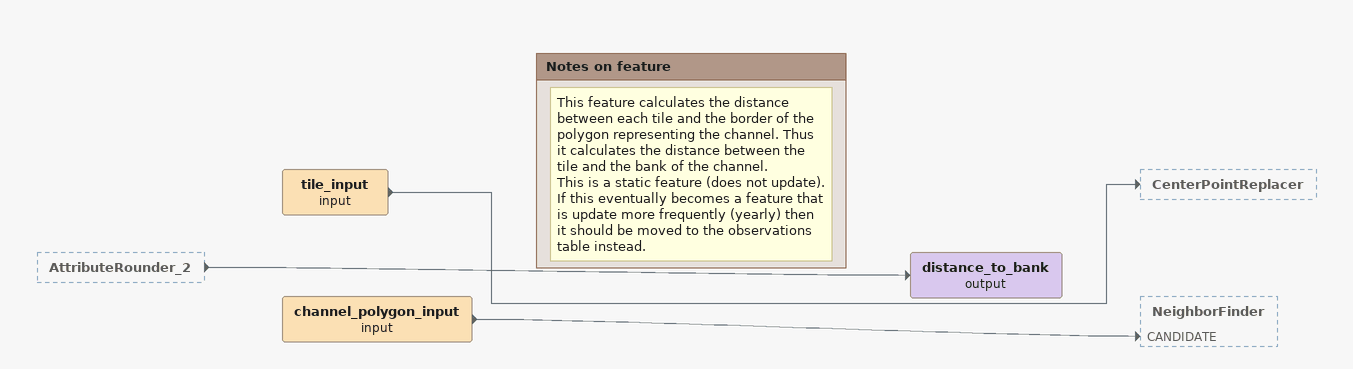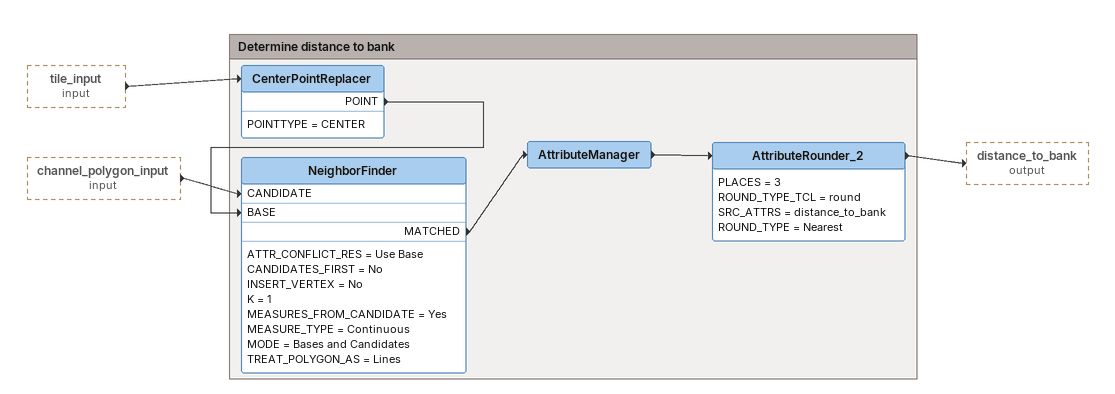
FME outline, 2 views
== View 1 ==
AttributeRounder_2 [outside]
    -> distance_to_bank (output)
tile_input (input)
    -> CenterPointReplacer
channel_polygon_input (input)
    -> NeighborFinder [CANDIDATE]
distance_to_bank (output)

Bookmark: Notes on feature
Note: This feature calculates the distance between each tile and the border of the polygon representing the channel. Thus it calculates the distance between the tile and the bank of the channel. / This is a static feature (does not update). If this eventually becomes a feature that is update more frequently (yearly) then it should be moved to the observations table instead.

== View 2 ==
tile_input (input) [outside]
    -> CenterPointReplacer
channel_polygon_input (input) [outside]
    -> NeighborFinder [CANDIDATE]

Bookmark: Determine distance to bank
CenterPointReplacer
    POINTTYPE = CENTER
    POINT -> NeighborFinder [BASE]
NeighborFinder
    ATTR_CONFLICT_RES = Use Base
    CANDIDATES_FIRST = No
    INSERT_VERTEX = No
    K = 1
    MEASURES_FROM_CANDIDATE = Yes
    MEASURE_TYPE = Continuous
    MODE = Bases and Candidates
    TREAT_POLYGON_AS = Lines
    MATCHED -> AttributeManager
AttributeManager
    -> AttributeRounder_2
AttributeRounder_2
    PLACES = 3
    ROUND_TYPE_TCL = round
    SRC_ATTRS = distance_to_bank
    ROUND_TYPE = Nearest
    -> distance_to_bank (output)
